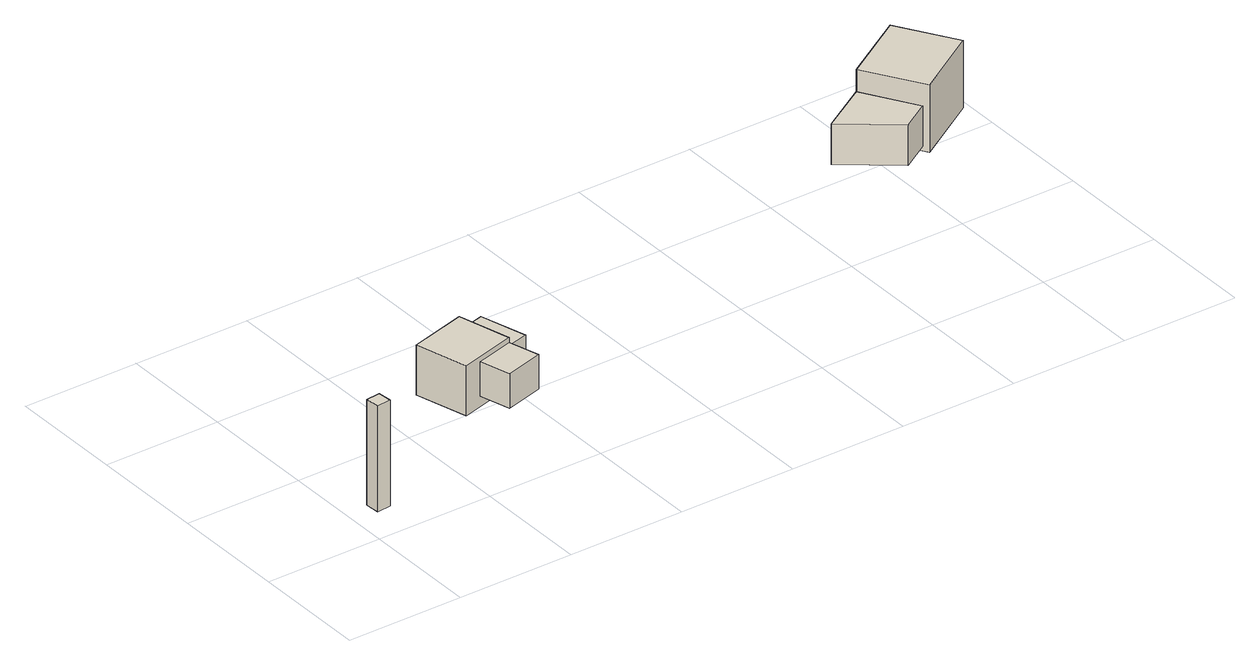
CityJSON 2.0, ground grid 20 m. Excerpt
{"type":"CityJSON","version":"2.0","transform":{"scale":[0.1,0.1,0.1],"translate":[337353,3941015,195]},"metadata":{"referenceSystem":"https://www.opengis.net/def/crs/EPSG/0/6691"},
"CityObjects":{
"building1":{"type":"Building","attributes":{"measuredHeight":20.4,"BuildingIDAttribute.prefecture":"14","BuildingIDAttribute.city":"14151","BuildingDetailAttribute.surveyYear":2015,"BuildingLandSlideRiskAttribute.description":"1","BuildingLandSlideRiskAttribute.areaType":"1"},"geometry":[{"type":"Solid","lod":"1","boundaries":[[[[0,1,2,3]],[[2,4,5,3]],[[1,6,4,2]],[[0,7,6,1]],[[3,5,7,0]],[[4,6,7,5]]]]}]},
"building2":{"type":"Building","attributes":{"measuredHeight":8.9,"BuildingIDAttribute.prefecture":"14","BuildingIDAttribute.city":"14151","BuildingDetailAttribute.surveyYear":2015},"geometry":[{"type":"Solid","lod":"1","boundaries":[[[[8,9,10,11]],[[10,12,13,11]],[[9,14,12,10]],[[8,15,14,9]],[[11,13,15,8]],[[12,14,15,13]]]]}]},
"building3":{"type":"Building","attributes":{"usage":"401","measuredHeight":6,"storeysAboveGround":1,"BuildingIDAttribute.prefecture":"14","BuildingIDAttribute.city":"14151","BuildingDetailAttribute.totalFloorArea":104.22,"BuildingDetailAttribute.buildingFootprintArea":104.22,"BuildingDetailAttribute.buildingStructureType":"601","BuildingDetailAttribute.buildingStructureOrgType":"1","BuildingDetailAttribute.orgUsage":"61","BuildingDetailAttribute.surveyYear":2015},"geometry":[{"type":"Solid","lod":"1","boundaries":[[[[16,17,18,19]],[[18,20,21,19]],[[17,22,20,18]],[[16,23,22,17]],[[19,21,23,16]],[[20,22,23,21]]]]}]},
"building4":{"type":"Building","attributes":{"BuildingIDAttribute.prefecture":"14","BuildingIDAttribute.city":"14151","BuildingDetailAttribute.surveyYear":2015},"geometry":[{"type":"Solid","lod":"1","boundaries":[[[[24,25,26,27]],[[26,28,29,27]],[[25,30,28,26]],[[24,31,30,25]],[[27,29,31,24]],[[28,30,31,29]]]]}]},
"building5":{"type":"Building","attributes":{"measuredHeight":8.8,"BuildingIDAttribute.prefecture":"14","BuildingIDAttribute.city":"14151","BuildingDetailAttribute.surveyYear":2015},"geometry":[{"type":"Solid","lod":"1","boundaries":[[[[32,33,34,35]],[[34,36,37,35]],[[33,38,36,34]],[[32,39,38,33]],[[35,37,39,32]],[[36,38,39,37]]]]}]},
"building6":{"type":"Building","attributes":{"usage":"413","measuredHeight":12.5,"storeysAboveGround":2,"BuildingIDAttribute.prefecture":"14","BuildingIDAttribute.city":"14151","BuildingDetailAttribute.totalFloorArea":228.46,"BuildingDetailAttribute.buildingFootprintArea":114.23,"BuildingDetailAttribute.buildingStructureType":"601","BuildingDetailAttribute.buildingStructureOrgType":"1","BuildingDetailAttribute.orgUsage":"30","BuildingDetailAttribute.surveyYear":2015},"geometry":[{"type":"Solid","lod":"1","boundaries":[[[[40,41,42,43]],[[42,44,45,43]],[[41,46,44,42]],[[40,47,46,41]],[[43,45,47,40]],[[44,46,47,45]]]]}]}
},
"vertices":[
[27,36,40],[29,12,40],[5,10,40],[3,34,40],[5,10,222],[3,34,222],[29,12,222],[27,36,222],
[353,284,24],[377,194,24],[281,168,24],[256,258,24],[281,168,110],[256,258,110],[377,194,110],[353,284,110],
[392,141,43],[326,123,43],[311,176,43],[377,194,43],[311,176,102],[377,194,102],[326,123,102],[392,141,102],
[356,272,68],[390,281,68],[412,201,68],[378,192,68],[412,201,98],[378,192,98],[390,281,98],[356,272,98],
[1271,394,9],[1223,364,9],[1134,433,9],[1216,483,9],[1134,433,79],[1216,483,79],[1223,364,79],[1271,394,79],
[1390,457,0],[1278,387,0],[1217,484,0],[1329,554,0],[1217,484,116],[1329,554,116],[1278,387,116],[1390,457,116]
]}
